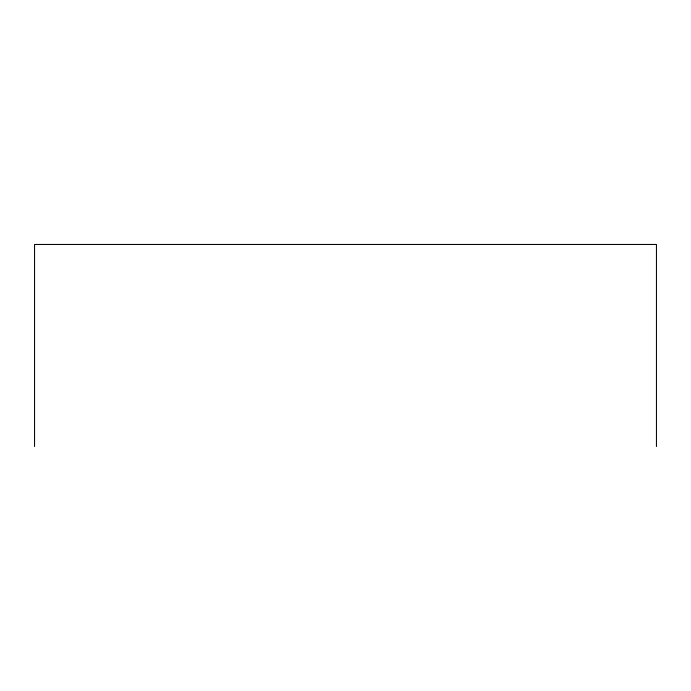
<?xml version="1.0" encoding="UTF-8"?>
<svg xmlns="http://www.w3.org/2000/svg" width="691" height="691" viewBox="0 0 691 691"><rect width="100%" height="100%" fill="white"/><g stroke="black" fill="none" stroke-linecap="round" stroke-linejoin="round"><path stroke-width="1.04" d="M656.45 446.533L656.45 244.467L34.55 244.467L34.55 446.533"/></g></svg>
